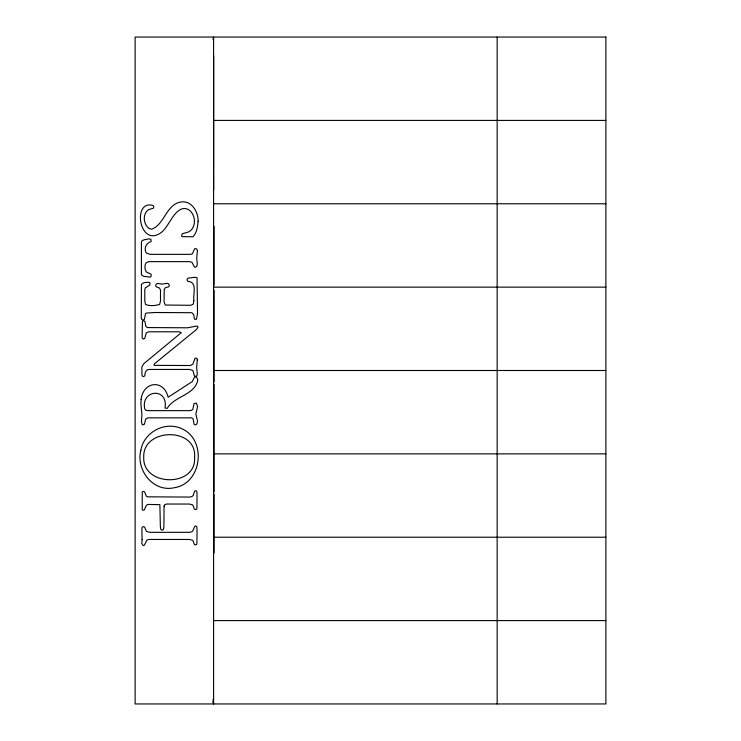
<?xml version="1.0" encoding="UTF-8"?>
<svg xmlns="http://www.w3.org/2000/svg" width="741" height="741" viewBox="0 0 741 741"><rect width="100%" height="100%" fill="white"/><g stroke="black" fill="none" stroke-linecap="round" stroke-linejoin="round"><path stroke-width="1.11" d="M212.982 39.292L213.584 37.05L213.584 703.95L212.982 701.708M213.584 120.413L605.879 120.413M213.584 203.775L605.879 203.775M213.584 287.137L605.879 287.137M213.584 370.5L605.879 370.5M213.584 453.863L605.879 453.863M213.584 537.225L605.879 537.225M213.584 620.587L605.879 620.587M213.037 699.356L213.584 703.95M497.165 37.05L497.165 703.95M214.075 226.422L214.075 285.183M214.075 290.333L214.075 381.948M214.075 384.422L214.075 491.978M214.075 494.312L214.075 553.073M213.677 55.705L213.677 73.424M213.677 73.841L213.677 170.615M213.677 171.43L213.677 189.779M141.123 399.436L140.864 403.484L141.939 414.849L141.401 421.694L142.355 424.862L144.356 424.334L145.782 418.915L148.015 417.85L191.604 417.85L193.095 418.795L194.105 424.287L195.328 424.908L196.976 423.954L197.523 421.12L195.883 414.043L197.597 406.42L196.319 403.104L194.04 403.586L192.771 409.458L190.724 410.634L147.867 410.634L146.005 410.366L144.819 409.051C140.216 389.822 168.42 386.663 165.048 408.041L167.207 408.411C174.292 395.99 195.235 395.073 197.828 379.8L196.522 376.882L194.485 377.049L192.382 381.495L168.142 397.232C163.52 378.466 142.967 381.837 141.123 399.436M164.076 506.159L163.909 526.619L163.455 529.583L162.094 530.223L160.769 529.37L160.352 526.295L159.88 504.658L147.876 504.426L146.347 505.399L144.338 509.956L143.133 510.345L142.226 509.725L142.235 491.867L143.374 491.376L144.643 491.876L146.273 496.118L147.607 496.831L189.928 497.072L192.252 496.368L193.16 495.312L194.781 491.051L195.828 490.635L196.865 491.496C197.18 497.22 196.93 503.185 196.884 508.947L195.633 509.688L194.355 509.169L192.845 504.945L189.455 504.037L166.503 504.037L164.595 504.843L164.076 506.159M193.855 300.614L193.206 304.227L190.65 305.283L165.299 305.042L164.057 301.893L164.215 289.342L165.493 287.628L168.661 286.841L169.365 285.405L168.8 283.96L167.346 283.34L162.362 284.044L157.592 283.507L156.184 284.044L155.693 285.405L156.129 286.767L159.491 288.045L160.501 290.111L160.501 301.105L159.602 304.449C155.277 305.783 149.784 306.172 145.551 304.532L144.801 300.939L144.801 289.62L145.301 287.86L149.821 285.053L149.895 282.654L148.774 282.312L144.115 282.58L141.429 284.331L141.253 317.648L141.809 319.427L143.106 320.121L144.439 319.315L145.468 313.73L146.32 313.063L155.314 312.498L191.956 312.721L193.79 314.832L194.401 319.084L196.421 319.343L197.523 313.563L197.05 277.755L195.003 277.282L187.862 278.162L187.056 279.755L187.908 281.404C197.81 281.765 192.827 294.529 193.855 300.614M194.587 457.354C196.652 487.643 142.3 486.818 143.735 457.114C142.661 427.557 197.189 426.77 194.587 457.354M142.105 539.596L141.781 543.505L143.143 545.608L144.338 545.191L146.922 540.078L149.265 539.457L189.464 539.457L192.845 540.346L194.355 544.45L195.633 544.941L196.884 544.2C196.93 538.448 197.18 532.483 196.865 526.758L195.828 525.888L194.744 526.323L192.938 530.612L192.067 531.649L189.928 532.325L149.877 532.325L146.422 531.399L144.662 527.147L143.374 526.638L142.235 527.129L141.864 528.611L142.105 539.596M197.291 360.08L196.643 367.443L197.291 374.27L196.837 375.844L195.476 376.372L194.346 375.752L192.929 370.657L189.937 369.444L149.302 369.444C145.69 369.203 144.838 373.075 144.801 375.891L143.485 376.613L142.3 376.095L141.901 374.52L141.901 366.749L143.689 363.812L181.249 332.7L179.183 331.792L148.7 331.792L146.199 332.968L144.81 338.229L143.634 339.091L142.253 338.294C142.04 332.774 142.429 326.883 142.429 321.316L143.791 320.705L144.893 321.316L145.875 326.327L147.348 327.568L187.695 327.791L196.911 326.003L198.097 327.105L196.421 329.532L154.35 363.914L154.063 365.369L190.391 365.526L192.947 364.063L195.022 358.181L196.911 358.348L197.291 360.08M140.864 450.278C135.696 470.109 153.378 492.672 174.431 487.698C200.505 483.725 206.582 444.415 185.491 430.66A31.585 29.26 90 0 0 174.191 426.464C159.139 424.223 143.309 435.078 140.864 450.278M198.097 221.198C197.699 226.579 196.856 232.637 193.058 236.74L181.943 236.666L181.591 235.314L182.305 233.758L188.566 231.942A9.911 9.179 -90 0 0 193.623 225.885C196.698 218.076 190.733 205.692 181.184 209.101C169.281 215.001 167.688 234.415 153.137 235.795C137.576 235.971 134.834 199.857 153.23 205.544L153.859 206.952L153.267 208.267L148.7 209.592C142.318 213.704 143.272 224.078 148.96 228.395L151.59 229.201C164.345 224.755 166.03 205.025 180.276 202.089C191.187 199.82 198.431 211.565 198.097 221.198M197.412 250.801L196.726 257.961L197.291 264.213L196.754 266.399L195.244 267.297L194.42 266.973L191.947 262.286L189.548 261.647L148.663 261.647L145.884 262.999C144.523 265.797 144.625 269.428 146.412 272.003L151.09 274.17L151.09 276.504L150.266 277.115L143.754 276.328L141.994 275.374L141.401 274.068L141.401 242.02L142.077 240.751L144.115 239.751L149.154 238.889L150.905 239.297L151.145 241.585C146.162 242.798 143.458 248.772 146.385 253.098L150.293 254.348L190.77 254.348L192.391 253.755L194.513 248.948L195.402 248.541L196.911 249.106L197.412 250.801M605.879 37.05L135.121 37.05L135.121 703.95L605.879 703.95L605.879 37.05"/></g></svg>
